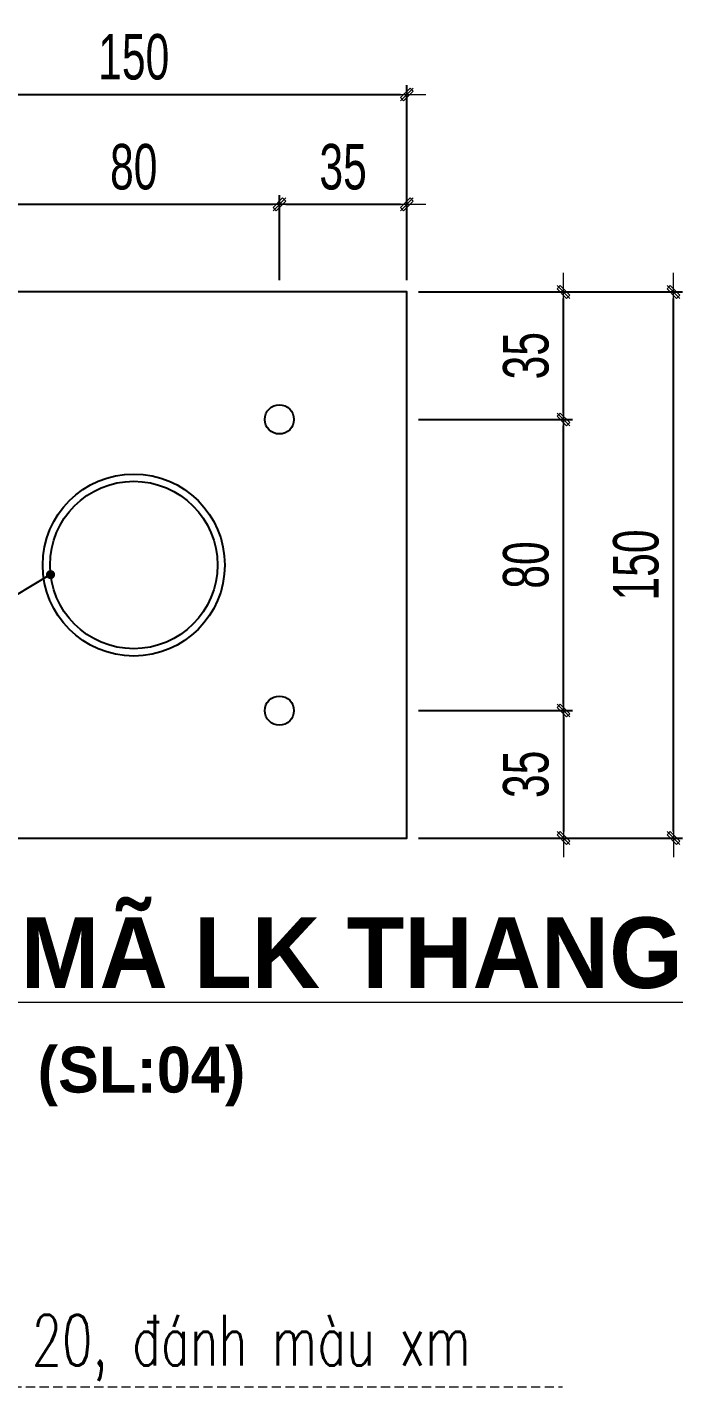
# Model space of a CAD drawing. Header units: millimetres. Extents: x -85362 to 12792, y -54701 to -36522.
# Drawn here: x -44415 to -42614, y -47372 to -43637 of the extents above; entities that cross this region are included whole.
import ezdxf
from ezdxf.enums import TextEntityAlignment as Align

# ---------------------------------------------------------------- set-up
doc = ezdxf.new("R2010")
doc.units = ezdxf.units.MM
doc.header["$MEASUREMENT"] = 0
doc.header["$PDMODE"] = 32
doc.linetypes.add('HIDDEN', pattern=[0.375, 0.25, -0.125])
doc.layers.get('Defpoints').update_dxf_attribs({"color": 1})
for name, color, linetype, lineweight in [('EG Text2', 7, 'Continuous', 20), ('LC Dim', 8, 'Continuous', 18), ('LC MANH DUT', 35, 'HIDDEN', 5), ('LC Net thay', 7, 'Continuous', 25), ('LC Text1', 3, 'Continuous', 20), ('LC Text2', 7, 'Continuous', 25), ('TEXT2', 7, 'Continuous', 18)]:
    doc.layers.add(name, color=color, linetype=linetype, lineweight=lineweight)
doc.styles.add('EG 1', font='')
doc.styles.add('EG Hai', font='')
doc.styles.add('HOATBIF', font='hoatbif.shx', dxfattribs={"width": 0.7})
doc.styles.add('LC 1', font='')
doc.styles.add('LC 3', font='vnsimli.shx', dxfattribs={"width": 0.75})
doc.styles.get('EG 1').set_extended_font_data('.VnAvantH', bold=True)
doc.styles.get('EG Hai').set_extended_font_data('.VnAvantH', bold=True)
doc.styles.get('LC 1').set_extended_font_data('.VnAvantH', bold=True)
doc.dimstyles.new('1-100', dxfattribs={"dimscale": 300, "dimtxt": 1.2, "dimasz": 0.25, "dimexe": 0.5, "dimexo": 0, "dimgap": 0.3, "dimtad": 1, "dimdec": 0, "dimzin": 0, "dimdsep": 46, "dimtxsty": 'HOATBIF', "dimblk1": 'DOT', "dimblk2": 'DOT', "dimsah": 1, "dimcen": -1, "dimdle": 1, "dimclrd": 256, "dimclre": 256, "dimclrt": 4, "dimadec": 3, "dimazin": 2, "dimtfac": 0.333333, "dimtdec": 0, "dimtix": 1, "dimtmove": 2, "dimatfit": 3, "dimldrblk": 'DOT', "dimfxl": 1, "dimtvp": 0.833333, "dimtolj": 1, "dimtzin": 0, "dimarcsym": 0})
doc.dimstyles.new('MONG', dxfattribs={"dimscale": 50, "dimtxt": 2.5, "dimasz": 0.35, "dimexe": 0.5, "dimexo": 0, "dimgap": 0.8, "dimtad": 1, "dimdec": 0, "dimzin": 0, "dimdsep": 46, "dimtxsty": 'HOATBIF', "dimblk1": 'DOT', "dimblk2": 'DOT', "dimsah": 1, "dimcen": -1, "dimdle": 1, "dimclrd": 256, "dimclre": 256, "dimclrt": 4, "dimadec": 3, "dimazin": 2, "dimtfac": 0.333333, "dimtdec": 0, "dimtix": 1, "dimtmove": 2, "dimatfit": 3, "dimldrblk": 'DOT', "dimfxl": 1, "dimtvp": 0.833333, "dimtolj": 1, "dimtzin": 0, "dimarcsym": 0})

# ---------------------------------------------------------------- blocks, each defined once
blk = doc.blocks.new('DOT')
at = {"layer": 'LC Dim'}
blk.add_line((-3, 0), (3, 0), dxfattribs=at)
at = {"layer": 'LC Dim', "color": 4}
blk.add_line((-1, -1), (1, 1), dxfattribs=at)
blk.add_lwpolyline([(0.5, 1), (-1, -0.5), (-0.5, -1), (1, 0.5)], close=True, dxfattribs=at)
blk = doc.blocks.new('*D14')
at = {"layer": 'Defpoints', "color": 0, "ltscale": 2, "transparency": 16777216}
for p in [(-43722, -44123.6), (-44522, -44331.9), (-43722, -44331.9)]:
    blk.add_point(p, dxfattribs=at)
at = {"layer": 'LC Dim', "lineweight": -2, "ltscale": 2, "transparency": 16777216}
for p, q in [((-44522, -44331.9), (-44522, -44098.6)), ((-43722, -44331.9), (-43722, -44098.6)), ((-44504.5, -44123.6), (-43739.5, -44123.6))]:
    blk.add_line(p, q, dxfattribs=at)
at = {"layer": 'LC Dim', "lineweight": -2, "ltscale": 2, "transparency": 16777216, "xscale": 17.5, "yscale": 17.5, "zscale": 17.5, "rotation": 180}
blk.add_blockref('DOT', (-44522, -44123.6), dxfattribs=at)
at = {"layer": 'LC Dim', "lineweight": -2, "ltscale": 2, "transparency": 16777216, "xscale": 17.5, "yscale": 17.5, "zscale": 17.5}
blk.add_blockref('DOT', (-43722, -44123.6), dxfattribs=at)
at = {"layer": 'LC Dim', "color": 4, "ltscale": 2, "transparency": 16777216, "insert": (-44122, -44021.1), "char_height": 125, "attachment_point": 5, "style": 'HOATBIF'}
blk.add_mtext('\\A1;80', dxfattribs=at)
blk = doc.blocks.new('*D15')
at = {"layer": 'Defpoints', "color": 0, "ltscale": 2, "transparency": 16777216}
for p in [(-43372, -44123.6), (-43722, -44331.9), (-43372, -44331.9)]:
    blk.add_point(p, dxfattribs=at)
at = {"layer": 'LC Dim', "lineweight": -2, "ltscale": 2, "transparency": 16777216}
for p, q in [((-43722, -44331.9), (-43722, -44098.6)), ((-43372, -44331.9), (-43372, -44098.6)), ((-43704.5, -44123.6), (-43389.5, -44123.6))]:
    blk.add_line(p, q, dxfattribs=at)
at = {"layer": 'LC Dim', "lineweight": -2, "ltscale": 2, "transparency": 16777216, "xscale": 17.5, "yscale": 17.5, "zscale": 17.5, "rotation": 180}
blk.add_blockref('DOT', (-43722, -44123.6), dxfattribs=at)
at = {"layer": 'LC Dim', "lineweight": -2, "ltscale": 2, "transparency": 16777216, "xscale": 17.5, "yscale": 17.5, "zscale": 17.5}
blk.add_blockref('DOT', (-43372, -44123.6), dxfattribs=at)
at = {"layer": 'LC Dim', "color": 4, "ltscale": 2, "transparency": 16777216, "insert": (-43547, -44021.1), "char_height": 125, "attachment_point": 5, "style": 'HOATBIF'}
blk.add_mtext('\\A1;35', dxfattribs=at)
blk = doc.blocks.new('*D16')
at = {"layer": 'Defpoints', "color": 0, "ltscale": 2, "transparency": 16777216}
for p in [(-43372, -43821.6), (-44872, -44166.2), (-43372, -44331.9)]:
    blk.add_point(p, dxfattribs=at)
at = {"layer": 'LC Dim', "lineweight": -2, "ltscale": 2, "transparency": 16777216}
for p, q in [((-44872, -44166.2), (-44872, -43796.6)), ((-43372, -44331.9), (-43372, -43796.6)), ((-44854.5, -43821.6), (-43389.5, -43821.6))]:
    blk.add_line(p, q, dxfattribs=at)
at = {"layer": 'LC Dim', "lineweight": -2, "ltscale": 2, "transparency": 16777216, "xscale": 17.5, "yscale": 17.5, "zscale": 17.5, "rotation": 180}
blk.add_blockref('DOT', (-44872, -43821.6), dxfattribs=at)
at = {"layer": 'LC Dim', "lineweight": -2, "ltscale": 2, "transparency": 16777216, "xscale": 17.5, "yscale": 17.5, "zscale": 17.5}
blk.add_blockref('DOT', (-43372, -43821.6), dxfattribs=at)
at = {"layer": 'LC Dim', "color": 4, "ltscale": 2, "transparency": 16777216, "insert": (-44122, -43719.1), "char_height": 125, "attachment_point": 5, "style": 'HOATBIF'}
blk.add_mtext('\\A1;150', dxfattribs=at)
blk = doc.blocks.new('*D17')
at = {"layer": 'Defpoints', "color": 0, "ltscale": 2, "transparency": 16777216}
for p in [(-43339.5, -45514.5), (-43339.5, -45864.5), (-42942, -45864.5)]:
    blk.add_point(p, dxfattribs=at)
at = {"layer": 'LC Dim', "lineweight": -2, "ltscale": 2, "transparency": 16777216}
for p, q in [((-43339.5, -45514.5), (-42917, -45514.5)), ((-42942, -45532), (-42942, -45847)), ((-43339.5, -45864.5), (-42917, -45864.5))]:
    blk.add_line(p, q, dxfattribs=at)
at = {"layer": 'LC Dim', "lineweight": -2, "ltscale": 2, "transparency": 16777216, "xscale": 17.5, "yscale": 17.5, "zscale": 17.5}
for p, rotation in [((-42942, -45514.5), 90), ((-42942, -45864.5), 270)]:
    blk.add_blockref('DOT', p, dxfattribs=dict(at, rotation=rotation))
at = {"layer": 'LC Dim', "color": 4, "ltscale": 2, "transparency": 16777216, "insert": (-43044.5, -45689.5), "char_height": 125, "attachment_point": 5, "rotation": 90, "style": 'HOATBIF'}
blk.add_mtext('\\A1;35', dxfattribs=at)
blk = doc.blocks.new('*D18')
at = {"layer": 'Defpoints', "color": 0, "ltscale": 2, "transparency": 16777216}
for p in [(-43339.5, -44714.5), (-42942, -44714.5), (-43339.5, -45514.5)]:
    blk.add_point(p, dxfattribs=at)
at = {"layer": 'LC Dim', "lineweight": -2, "ltscale": 2, "transparency": 16777216}
for p, q in [((-43339.5, -44714.5), (-42917, -44714.5)), ((-42942, -45497), (-42942, -44732)), ((-43339.5, -45514.5), (-42917, -45514.5))]:
    blk.add_line(p, q, dxfattribs=at)
at = {"layer": 'LC Dim', "lineweight": -2, "ltscale": 2, "transparency": 16777216, "xscale": 17.5, "yscale": 17.5, "zscale": 17.5}
for p, rotation in [((-42942, -44714.5), 90), ((-42942, -45514.5), 270)]:
    blk.add_blockref('DOT', p, dxfattribs=dict(at, rotation=rotation))
at = {"layer": 'LC Dim', "color": 4, "ltscale": 2, "transparency": 16777216, "insert": (-43044.5, -45114.5), "char_height": 125, "attachment_point": 5, "rotation": 90, "style": 'HOATBIF'}
blk.add_mtext('\\A1;80', dxfattribs=at)
blk = doc.blocks.new('*D19')
at = {"layer": 'Defpoints', "color": 0, "ltscale": 2, "transparency": 16777216}
for p in [(-43339.5, -44364.5), (-42942, -44364.5), (-43339.5, -44714.5)]:
    blk.add_point(p, dxfattribs=at)
at = {"layer": 'LC Dim', "lineweight": -2, "ltscale": 2, "transparency": 16777216}
for p, q in [((-43339.5, -44364.5), (-42917, -44364.5)), ((-42942, -44697), (-42942, -44382)), ((-43339.5, -44714.5), (-42917, -44714.5))]:
    blk.add_line(p, q, dxfattribs=at)
at = {"layer": 'LC Dim', "lineweight": -2, "ltscale": 2, "transparency": 16777216, "xscale": 17.5, "yscale": 17.5, "zscale": 17.5}
for p, rotation in [((-42942, -44364.5), 90), ((-42942, -44714.5), 270)]:
    blk.add_blockref('DOT', p, dxfattribs=dict(at, rotation=rotation))
at = {"layer": 'LC Dim', "color": 4, "ltscale": 2, "transparency": 16777216, "insert": (-43044.5, -44539.5), "char_height": 125, "attachment_point": 5, "rotation": 90, "style": 'HOATBIF'}
blk.add_mtext('\\A1;35', dxfattribs=at)
blk = doc.blocks.new('*D20')
at = {"layer": 'Defpoints', "color": 0, "ltscale": 2, "transparency": 16777216}
for p in [(-43339.5, -44364.5), (-42639.9, -44364.5), (-42984.6, -45864.5)]:
    blk.add_point(p, dxfattribs=at)
at = {"layer": 'LC Dim', "lineweight": -2, "ltscale": 2, "transparency": 16777216}
for p, q in [((-43339.5, -44364.5), (-42614.9, -44364.5)), ((-42639.9, -45847), (-42639.9, -44382)), ((-42984.6, -45864.5), (-42614.9, -45864.5))]:
    blk.add_line(p, q, dxfattribs=at)
at = {"layer": 'LC Dim', "lineweight": -2, "ltscale": 2, "transparency": 16777216, "xscale": 17.5, "yscale": 17.5, "zscale": 17.5}
for p, rotation in [((-42639.9, -44364.5), 90), ((-42639.9, -45864.5), 270)]:
    blk.add_blockref('DOT', p, dxfattribs=dict(at, rotation=rotation))
at = {"layer": 'LC Dim', "color": 4, "ltscale": 2, "transparency": 16777216, "insert": (-42742.4, -45114.5), "char_height": 125, "attachment_point": 5, "rotation": 90, "style": 'HOATBIF'}
blk.add_mtext('\\A1;150', dxfattribs=at)
blk = doc.blocks.new('TIEUDE2')
at = {"layer": 'LC Text2', "color": 7, "style": 'LC 1'}
blk.add_attdef('%%UTIªU§Ò', text='', height=3.5, dxfattribs=at).set_placement((0, 0), align=Align.BOTTOM_CENTER)
blk.add_attdef('TL', text='', height=2.2, dxfattribs=at).set_placement((0, -1.8), align=Align.TOP_CENTER)

msp = doc.modelspace()

# ---------------------------------------------------------------- linework, layer by layer
at = {"layer": 'LC MANH DUT', "ltscale": 100}
msp.add_line((-46705.5, -47372.1), (-42944.6, -47372.1), dxfattribs=at)
msp.add_line((-46705.5, -47372.1), (-42944.6, -47372.1), dxfattribs=at)
at = {"layer": 'LC Net thay', "ltscale": 2}
msp.add_lwpolyline([(-44872, -45864.5), (-43372, -45864.5), (-43372, -44364.5), (-44872, -44364.5)], close=True, dxfattribs=at)
for centre, radius in [((-43722, -44714.5), 40), ((-44122, -45114.5), 250), ((-44122, -45114.5), 230), ((-43722, -45514.5), 40)]:
    msp.add_circle(centre, radius, dxfattribs=at)

# ---------------------------------------------------------------- block references
at = {"layer": 'EG Text2'}
ref = msp.add_blockref('TIEUDE2', (-44100.8, -46334.9, 0), dxfattribs=dict(at, xscale=57.21464616110398, yscale=57.21464616110398, zscale=57.21464616110398))
ref.add_attrib('%%UTIªU§Ò', '%%Uchi tiÕt m· lk thang', dxfattribs={"layer": 'TEXT2', "color": 7, "height": 194.309, "style": 'EG 1'}).set_placement((-44100.8, -46334.9, 0), align=Align.BOTTOM_CENTER)
ref.add_attrib('TL', '(sl:04)', dxfattribs={"layer": 'TEXT2', "color": 7, "height": 125.87, "style": 'EG Hai'}).set_placement((-44100.8, -46437.9, 0), align=Align.TOP_CENTER)

# ---------------------------------------------------------------- texts
at = {"layer": 'LC Text1', "color": 3, "style": 'LC 3', "width": 0.7}
msp.add_text('- nÒn l¸ng vxm m¸c 75 dµy 20, ®¸nh mµu xm', height=139.123, dxfattribs=at).set_placement((-46418.3, -47313.7))

# ---------------------------------------------------------------- dimensions: what is measured, and where the dimension line sits
at = {"layer": 'LC Dim', "ltscale": 2}
for base, p1, p2, picture, middle in [((-43372, -43821.6), (-44872, -44166.2), (-43372, -44331.9), '*D16', (-44122, -43719.1)), ((-43722, -44123.6), (-44522, -44331.9), (-43722, -44331.9), '*D14', (-44122, -44021.1)), ((-43372, -44123.6), (-43722, -44331.9), (-43372, -44331.9), '*D15', (-43547, -44021.1))]:
    dim = msp.add_linear_dim(base=base, p1=p1, p2=p2, dimstyle='MONG', override={"dimlfac": 0.1}, dxfattribs=at)
    dim.commit()
    dim.dimension.update_dxf_attribs({"geometry": picture, "text_midpoint": middle})
for base, p1, p2, picture, middle in [((-42942, -44364.5), (-43339.5, -44714.5), (-43339.5, -44364.5), '*D19', (-43044.5, -44539.5)), ((-42639.9, -44364.5), (-42984.6, -45864.5), (-43339.5, -44364.5), '*D20', (-42742.4, -45114.5)), ((-42942, -44714.5), (-43339.5, -45514.5), (-43339.5, -44714.5), '*D18', (-43044.5, -45114.5)), ((-42942, -45864.5), (-43339.5, -45514.5), (-43339.5, -45864.5), '*D17', (-43044.5, -45689.5))]:
    dim = msp.add_linear_dim(base=base, p1=p1, p2=p2, angle=90, dimstyle='MONG', override={"dimlfac": 0.1}, dxfattribs=at)
    dim.commit()
    dim.dimension.update_dxf_attribs({"geometry": picture, "text_midpoint": middle})

# ---------------------------------------------------------------- leaders
at = {"layer": 'LC Dim', "ltscale": 500}
msp.add_leader([(-44350.5, -45140.9), (-45188.9, -45640.4), (-46401.3, -45640.4)], dimstyle='1-100', override={"dimscale": 100, "dimtxt": 2.5, "dimgap": 0.7, "dimlfac": 0.5, "dimfxl": 0.5, "dimarcsym": 1}, dxfattribs=at)

doc.saveas('drawing.dxf')
